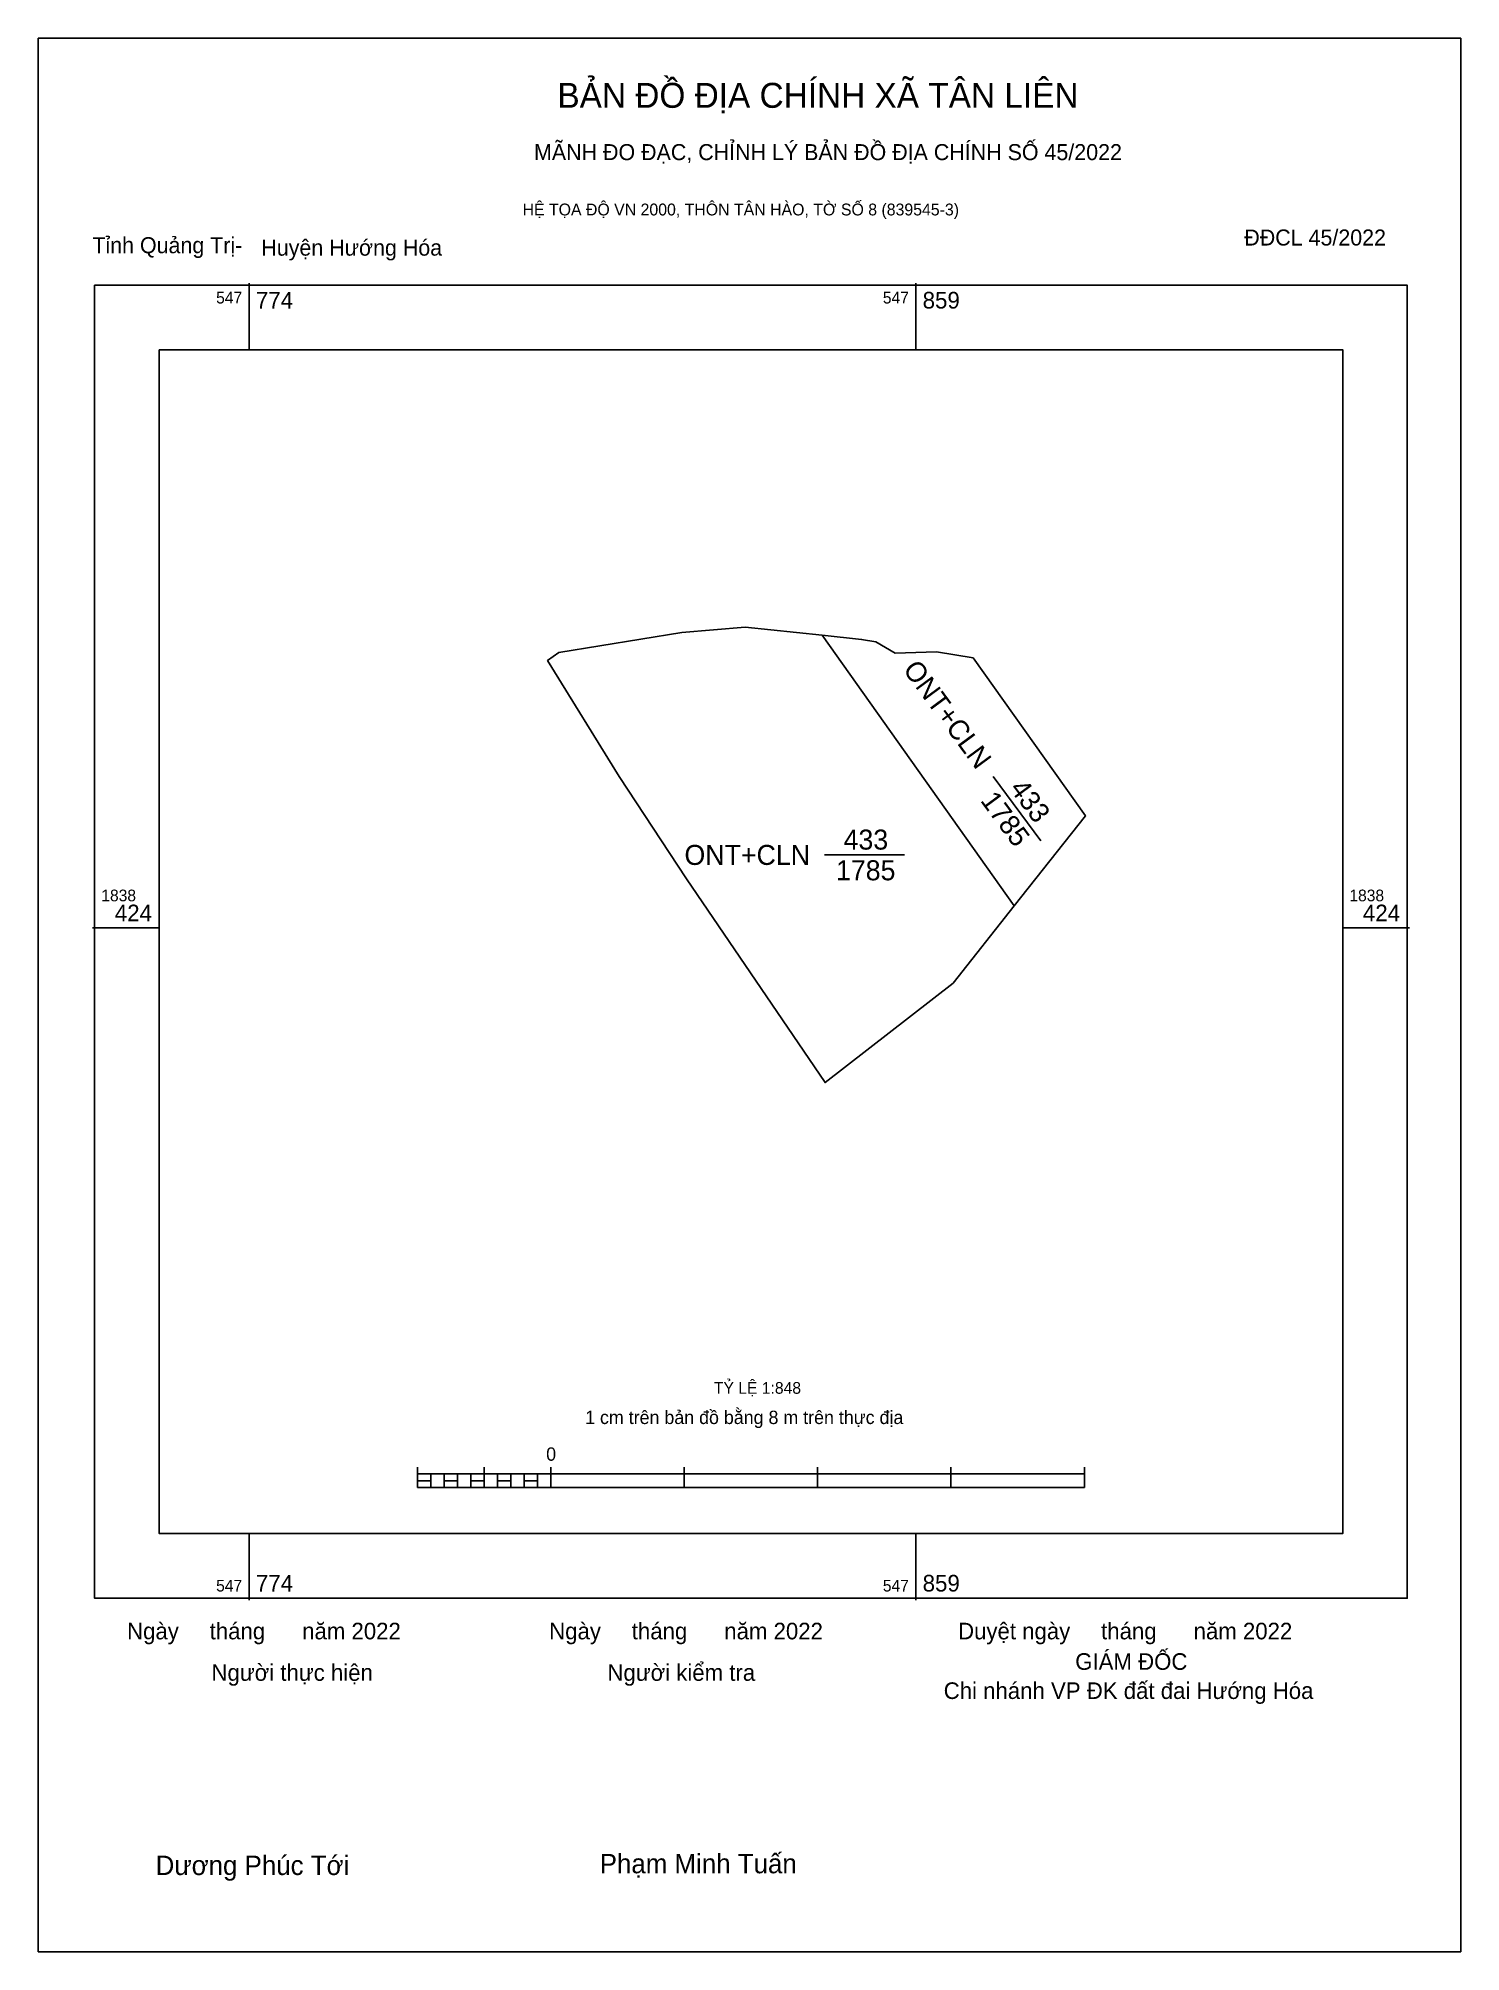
# Model space of a CAD drawing. Extents: x 547748 to 547929, y 1838294 to 1838538.
import ezdxf

# ---------------------------------------------------------------- set-up
doc = ezdxf.new("R2010")
doc.units = 0
for name, color, linetype in [('Level 10', 7, 'Continuous'), ('Level 13', 7, 'Continuous'), ('Level 15', 7, 'Continuous'), ('Level 6', 7, 'Continuous'), ('Level 62', 7, 'Continuous'), ('Level 63', 7, 'Continuous'), ('Level 9', 7, 'Continuous')]:
    doc.layers.add(name, color=color, linetype=linetype)

msp = doc.modelspace()

# ---------------------------------------------------------------- linework, layer by layer
at = {"layer": 'Level 10'}
msp.add_lwpolyline([(547847.76, 1838461.86), (547872.22, 1838427.41), (547864.45, 1838417.58), (547848.12, 1838404.92), (547830.5, 1838430.85), (547821.9, 1838443.89), (547812.79, 1838458.65), (547814.24, 1838459.69), (547829.9, 1838462.2), (547837.96, 1838462.88)], close=True, dxfattribs=at)
msp.add_lwpolyline([(547847.76, 1838461.86), (547852.78, 1838461.34), (547854.57, 1838461.04), (547857.04, 1838459.6), (547862.31, 1838459.77), (547866.97, 1838459), (547881.27, 1838438.86), (547872.22, 1838427.41)], dxfattribs=at)
at = {"layer": 'Level 15'}
msp.add_lwpolyline([(547747.93, 1838537.86), (547929.07, 1838537.86), (547929.07, 1838294.27), (547747.93, 1838294.27)], close=True, dxfattribs=at)
at = {"layer": 'Level 62'}
msp.add_lwpolyline([(547763.33, 1838498.21), (547914.04, 1838498.21), (547914.04, 1838347.5), (547763.33, 1838347.5)], close=True, dxfattribs=at)
at = {"layer": 'Level 63'}
for p, q in [((547774.8, 1838506.7), (547774.8, 1838498.21)), ((547859.7, 1838506.7), (547859.7, 1838498.21)), ((547754.84, 1838424.6), (547763.33, 1838424.6)), ((547914.04, 1838424.6), (547922.53, 1838424.6)), ((547796.24, 1838355.94), (547796.24, 1838353.39)), ((547796.24, 1838355.09), (547881.14, 1838355.09)), ((547797.93, 1838355.09), (547797.93, 1838353.39)), ((547799.63, 1838355.09), (547799.63, 1838353.39)), ((547801.33, 1838355.09), (547801.33, 1838353.39)), ((547803.03, 1838355.09), (547803.03, 1838353.39)), ((547804.73, 1838355.94), (547804.73, 1838353.39)), ((547804.73, 1838355.09), (547804.73, 1838353.39)), ((547806.42, 1838355.09), (547806.42, 1838353.39)), ((547808.12, 1838355.09), (547808.12, 1838353.39)), ((547809.82, 1838355.09), (547809.82, 1838353.39)), ((547811.52, 1838355.09), (547811.52, 1838353.39)), ((547813.22, 1838355.94), (547813.22, 1838353.39)), ((547813.22, 1838355.09), (547813.22, 1838353.39)), ((547830.2, 1838355.94), (547830.2, 1838353.39)), ((547847.18, 1838355.94), (547847.18, 1838353.39)), ((547864.16, 1838355.94), (547864.16, 1838353.39)), ((547881.14, 1838355.94), (547881.14, 1838353.39)), ((547796.24, 1838353.39), (547881.14, 1838353.39)), ((547774.8, 1838347.5), (547774.8, 1838339.01)), ((547859.7, 1838347.5), (547859.7, 1838339.01))]:
    msp.add_line(p, q, dxfattribs=at)
for points in [[(547755.11, 1838506.43), (547922.26, 1838506.43), (547922.26, 1838339.28), (547755.11, 1838339.28)], [(547796.24, 1838354.24), (547797.93, 1838354.24), (547797.93, 1838353.39), (547796.24, 1838353.39)], [(547796.24, 1838354.24), (547797.93, 1838354.24), (547797.93, 1838353.39), (547796.24, 1838353.39)], [(547799.63, 1838354.24), (547801.33, 1838354.24), (547801.33, 1838353.39), (547799.63, 1838353.39)], [(547803.03, 1838354.24), (547804.73, 1838354.24), (547804.73, 1838353.39), (547803.03, 1838353.39)], [(547806.42, 1838354.24), (547808.12, 1838354.24), (547808.12, 1838353.39), (547806.42, 1838353.39)], [(547809.82, 1838354.24), (547811.52, 1838354.24), (547811.52, 1838353.39), (547809.82, 1838353.39)]]:
    msp.add_lwpolyline(points, close=True, dxfattribs=at)
at = {"layer": 'Level 9'}
for p, q in [((547869.55, 1838443.9), (547875.6, 1838435.69)), ((547848.05, 1838433.9), (547858.25, 1838433.9))]:
    msp.add_line(p, q, dxfattribs=at)

# ---------------------------------------------------------------- texts
at = {"layer": 'Level 13'}
for s, p in [('ONT+CLN', (547857.95, 1838457.49)), ('1785', (547867.82, 1838440.81)), ('433', (547871.54, 1838442.34))]:
    msp.add_text(s, height=2.547, rotation=306.3866, dxfattribs=at).set_placement(p)
for s, p in [('433', (547850.48, 1838434.58)), ('ONT+CLN', (547830.22, 1838432.63)), ('1785', (547849.51, 1838430.67))]:
    msp.add_text(s, height=2.547, dxfattribs=at).set_placement(p)
at = {"layer": 'Level 6'}
msp.add_text('TỶ LỆ 1:848', height=1.4925, dxfattribs=at).set_placement((547833.97, 1838365.3))
at = {"layer": 'Level 63'}
for s, height, p in [('BẢN ĐỒ ĐỊA CHÍNH XÃ TÂN LIÊN', 3.1784, (547814.04, 1838529.01)), ('MÃNH ĐO ĐẠC, CHỈNH LÝ BẢN ĐỒ ĐỊA CHÍNH SỐ 45/2022', 2.0395, (547811.06, 1838522.35)), ('HỆ TỌA ĐỘ VN 2000, THÔN TÂN HÀO, TỜ SỐ 8 (839545-3)', 1.5097, (547809.6, 1838515.31)), ('547', 1.486, (547770.58, 1838504.1)), ('774', 2.122, (547775.65, 1838503.46)), ('547', 1.486, (547855.48, 1838504.1)), ('859', 2.122, (547860.55, 1838503.46)), ('1838', 1.486, (547755.96, 1838428)), ('1838', 1.486, (547914.89, 1838428)), ('424', 2.122, (547757.68, 1838425.45)), ('424', 2.122, (547916.61, 1838425.45)), ('1 cm trên bản đồ bằng 8 m trên thực địa', 1.698, (547817.57, 1838361.45)), ('0', 1.7, (547812.61, 1838356.78)), ('547', 1.486, (547770.58, 1838340.13)), ('774', 2.122, (547775.65, 1838340.13)), ('547', 1.486, (547855.48, 1838340.13)), ('859', 2.122, (547860.55, 1838340.13)), ('Ngày     tháng      năm 2022', 2.1126, (547759.24, 1838334.04)), ('Ngày     tháng      năm 2022', 2.1126, (547812.99, 1838334.04)), ('Duyệt ngày     tháng      năm 2022', 2.1126, (547865.06, 1838334.04)), ('GIÁM ĐỐC', 2.113, (547879.98, 1838330.16)), ('Người thực hiện', 2.1126, (547769.99, 1838328.76)), ('Người kiểm tra', 2.1126, (547820.41, 1838328.76)), ('Chi nhánh VP ĐK đất đai Hướng Hóa', 2.1126, (547863.23, 1838326.45)), ('Dương Phúc Tới', 2.4641, (547762.88, 1838304.04)), ('Phạm Minh Tuấn', 2.4641, (547819.43, 1838304.26))]:
    msp.add_text(s, height=height, dxfattribs=at).set_placement(p)
at = {"layer": 'Level 9'}
for s, p in [('Tỉnh Quảng Trị-', (547754.82, 1838510.5)), ('Huyện Hướng Hóa', (547776.34, 1838510.19)), ('ĐĐCL 45/2022', (547901.51, 1838511.48))]:
    msp.add_text(s, height=2.0395, dxfattribs=at).set_placement(p)

doc.saveas('drawing.dxf')
